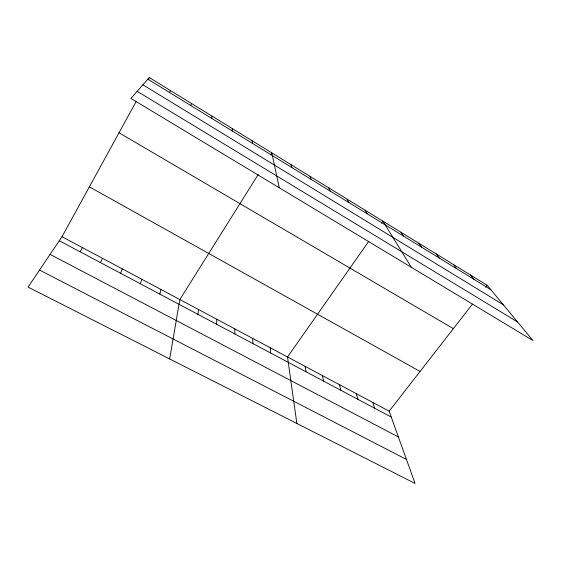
<?xml version="1.0" encoding="UTF-8"?>
<svg xmlns="http://www.w3.org/2000/svg" width="561" height="561" viewBox="0 0 561 561"><rect width="100%" height="100%" fill="white"/><g stroke="black" fill="none" stroke-linecap="round" stroke-linejoin="round"><path stroke-width="0.84" d="M232.254 130.979L232.296 128.56M216.546 324.251L216.805 319.272M197.928 314.37L198.468 309.49M211.693 118.357L212.065 116.12M169.646 358.928L179.85 299.56L258.228 174.464M159.843 294.139L160.958 289.483M140.362 283.782L141.772 279.252M190.775 105.517L191.497 103.476M120.573 273.27L122.291 268.866M100.468 262.597L102.509 258.312M62.005 236.714L389.145 411.178L415.07 483.463L28.05 287.085L62.005 236.714L136.092 101.639M148.076 79.788L149.303 77.537L487.151 285.247L532.95 340.527L130.902 98.434L149.303 77.537M80.048 251.749L82.418 247.597M169.506 92.46L170.579 90.616M270.43 154.983L271.776 152.83L279.301 187.795M368.759 241.314L287.52 356.985L296.853 423.478M381.459 223.229L382.911 221.16L411.332 267.295M389.145 411.178L472.495 304.069M485.588 287.246L487.151 285.247M39.529 270.058L406.445 459.424M50.09 254.392L398.387 436.949M59.305 240.725L391.255 417.061M89.367 186.827L420.07 371.445M119.009 132.775L453.358 328.669M137.186 91.303L517.6 322M142.915 84.795L503.357 304.805M147.859 79.178L490.84 289.7M470.441 274.974L473.912 279.308M453.47 264.54L456.724 268.754M436.241 253.951L439.256 258.039M418.744 243.186L421.521 247.149M400.968 232.261L403.499 236.09M365.106 210.214L367.125 213.762M347.028 199.099L348.774 202.5M328.662 187.809L330.134 191.056M310.002 176.336L311.194 179.429M372.813 402.468L374.713 408.275M291.04 164.675L291.937 167.613M356.249 393.633L357.932 399.362M339.44 384.671L340.899 390.316M322.386 375.575L323.62 381.136M305.086 366.347L306.082 371.817M252.198 140.797L252.478 143.392M270.227 347.764L270.739 353.044M252.681 338.402L252.941 343.591M234.877 328.907L234.877 333.991"/></g></svg>
